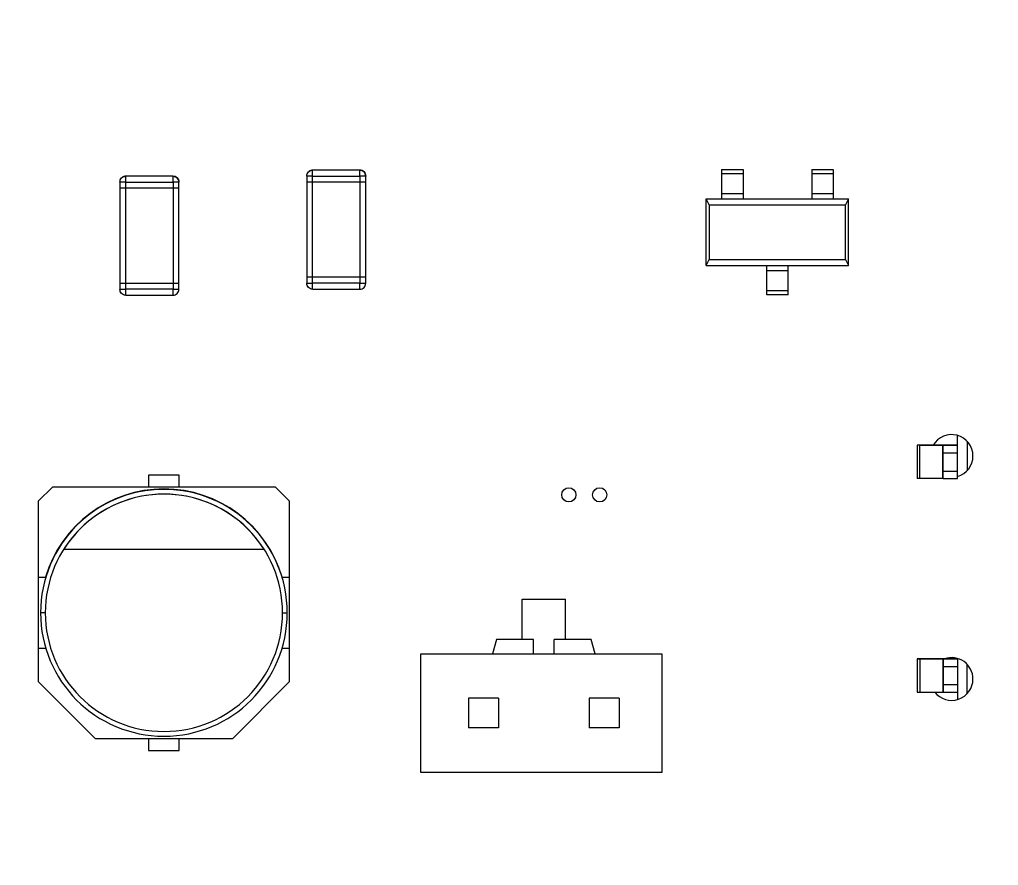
# Model space of a CAD drawing. Header units: millimetres. Extents: x -963 to 6509, y -1367 to 453.
# Drawn here: x 5608.98 to 5629.61, y -316.84 to -299.01 of the extents above; entities that cross this region are included whole.
import ezdxf

# ---------------------------------------------------------------- set-up
doc = ezdxf.new("R2010")
doc.units = ezdxf.units.MM
doc.header["$LTSCALE"] = 0.5
doc.layers.get('0').update_dxf_attribs({"lineweight": 60})

msp = doc.modelspace()

# ---------------------------------------------------------------- hatches: boundary and pattern name
at = {"linetype": 'Continuous', "lineweight": 25}
h = msp.add_hatch(dxfattribs=at)
h.set_pattern_fill('ANSI37', style=0)
edge = h.paths.add_edge_path(flags=0)
edge.add_line((5693.734, -230.456), (5529.734, -230.456))
edge.add_arc((5529.734, -233.456), 3, 90, 180)
edge.add_line((5526.734, -233.456), (5526.734, -347.456))
edge.add_arc((5529.734, -347.456), 3, 180, 270)
edge.add_line((5529.734, -350.456), (5549.734, -350.456))
edge.add_line((5549.734, -350.456), (5549.734, -353.456))
edge.add_line((5549.734, -353.456), (5569.734, -353.456))
edge.add_line((5569.734, -353.456), (5569.734, -350.456))
edge.add_line((5569.734, -350.456), (5653.734, -350.456))
edge.add_line((5653.734, -350.456), (5653.734, -353.456))
edge.add_line((5653.734, -353.456), (5673.734, -353.456))
edge.add_line((5673.734, -353.456), (5673.734, -350.456))
edge.add_line((5673.734, -350.456), (5693.734, -350.456))
edge.add_arc((5693.734, -347.456), 3, 270, 360)
edge.add_line((5696.734, -347.456), (5696.734, -233.456))
edge.add_arc((5693.734, -233.456), 3, 0, 90)
edge = h.paths.add_edge_path(flags=0)
edge.add_arc((5686.734, -340.456), 3.15, 0, 360)
edge = h.paths.add_edge_path(flags=0)
edge.add_arc((5536.734, -340.456), 3.15, 0, 360)
edge = h.paths.add_edge_path(flags=0)
edge.add_arc((5536.734, -240.456), 3.15, 0, 360)
edge = h.paths.add_edge_path(flags=0)
edge.add_arc((5686.734, -240.456), 3.15, 0, 360)
h.paths.add_polyline_path([(5531.734, -245.456), (5541.734, -245.456), (5541.734, -235.456), (5681.734, -235.456), (5681.734, -245.456), (5691.734, -245.456), (5691.734, -335.456), (5681.734, -335.456), (5681.734, -345.456), (5541.734, -345.456), (5541.734, -335.456), (5531.734, -335.456)], flags=0)

# ---------------------------------------------------------------- linework, layer by layer
at = {"color": 7, "linetype": 'Continuous', "lineweight": 25}
for p, q in [((5616.153, -302.186), (5615.16, -302.186)), ((5623.779, -302.172), (5624.229, -302.172)), ((5623.779, -302.172), (5623.779, -302.256)), ((5624.229, -302.172), (5624.229, -302.256)), ((5625.679, -302.172), (5626.129, -302.172)), ((5625.679, -302.172), (5625.679, -302.256)), ((5626.129, -302.172), (5626.129, -302.256)), ((5612.216, -302.313), (5611.223, -302.313)), ((5615.034, -302.312), (5615.034, -302.437)), ((5615.159, -302.437), (5615.159, -302.312)), ((5615.159, -302.312), (5616.154, -302.312)), ((5616.154, -302.312), (5616.154, -302.437)), ((5616.279, -302.437), (5616.279, -302.312)), ((5623.779, -302.256), (5624.229, -302.256)), ((5625.679, -302.256), (5626.129, -302.256)), ((5611.097, -302.439), (5611.097, -302.564)), ((5611.097, -302.564), (5611.097, -304.571)), ((5611.222, -302.564), (5611.097, -302.564)), ((5611.222, -302.564), (5611.222, -302.439)), ((5611.222, -302.439), (5612.217, -302.439)), ((5611.222, -304.571), (5611.222, -302.564)), ((5612.217, -302.564), (5611.222, -302.564)), ((5612.217, -302.439), (5612.217, -302.564)), ((5612.217, -302.564), (5612.217, -304.571)), ((5612.342, -302.564), (5612.217, -302.564)), ((5612.342, -302.564), (5612.342, -302.439)), ((5612.342, -304.571), (5612.342, -302.564)), ((5615.034, -302.437), (5615.034, -304.444)), ((5615.159, -302.437), (5615.034, -302.437)), ((5615.159, -304.444), (5615.159, -302.437)), ((5616.154, -302.437), (5615.159, -302.437)), ((5616.154, -302.437), (5616.154, -304.444)), ((5616.279, -302.437), (5616.154, -302.437)), ((5616.279, -304.444), (5616.279, -302.437)), ((5623.454, -304.192), (5623.454, -302.792)), ((5623.519, -302.916), (5623.454, -302.792)), ((5623.454, -302.792), (5623.779, -302.792)), ((5623.779, -302.678), (5624.229, -302.678)), ((5623.779, -302.678), (5623.779, -302.792)), ((5623.779, -302.792), (5624.229, -302.792)), ((5624.229, -302.678), (5624.229, -302.792)), ((5624.229, -302.792), (5625.679, -302.792)), ((5625.679, -302.678), (5625.679, -302.792)), ((5625.679, -302.678), (5626.129, -302.678)), ((5625.679, -302.792), (5626.129, -302.792)), ((5626.129, -302.678), (5626.129, -302.792)), ((5626.129, -302.792), (5626.454, -302.792)), ((5626.454, -302.792), (5626.39, -302.916)), ((5626.454, -304.192), (5626.454, -302.792)), ((5623.519, -302.916), (5626.39, -302.916)), ((5623.519, -302.916), (5623.519, -304.069)), ((5626.39, -304.069), (5626.39, -302.916)), ((5623.454, -304.192), (5623.519, -304.069)), ((5623.454, -304.192), (5624.729, -304.192)), ((5623.519, -304.069), (5626.39, -304.069)), ((5624.729, -304.192), (5625.179, -304.192)), ((5624.729, -304.307), (5624.729, -304.192)), ((5625.179, -304.192), (5626.454, -304.192)), ((5625.179, -304.307), (5625.179, -304.192)), ((5626.39, -304.069), (5626.454, -304.192)), ((5615.034, -304.444), (5615.034, -304.569)), ((5615.159, -304.444), (5615.034, -304.444)), ((5615.159, -304.569), (5615.159, -304.444)), ((5616.154, -304.444), (5615.159, -304.444)), ((5616.154, -304.444), (5616.154, -304.569)), ((5616.279, -304.444), (5616.154, -304.444)), ((5616.279, -304.569), (5616.279, -304.444)), ((5625.179, -304.307), (5624.729, -304.307)), ((5611.097, -304.571), (5611.097, -304.696)), ((5611.222, -304.571), (5611.097, -304.571)), ((5611.222, -304.696), (5611.222, -304.571)), ((5612.217, -304.571), (5611.222, -304.571)), ((5612.217, -304.571), (5612.217, -304.696)), ((5612.342, -304.571), (5612.217, -304.571)), ((5612.342, -304.696), (5612.342, -304.571)), ((5616.154, -304.569), (5615.159, -304.569)), ((5612.217, -304.696), (5611.222, -304.696)), ((5611.223, -304.822), (5612.216, -304.822)), ((5615.16, -304.695), (5616.153, -304.695)), ((5625.179, -304.729), (5624.729, -304.729)), ((5624.729, -304.812), (5624.729, -304.729)), ((5625.179, -304.812), (5624.729, -304.812)), ((5625.179, -304.812), (5625.179, -304.729)), ((5628.75, -307.783), (5628.75, -307.776)), ((5628.75, -307.983), (5628.75, -307.783)), ((5627.9, -307.983), (5627.9, -308.683)), ((5627.952, -307.983), (5627.9, -307.983)), ((5628.444, -307.983), (5627.944, -307.983)), ((5627.952, -307.983), (5628.443, -307.983)), ((5627.952, -308.683), (5627.952, -307.983)), ((5628.208, -307.983), (5628.2, -307.983)), ((5628.707, -307.983), (5628.206, -307.983)), ((5628.208, -307.983), (5628.699, -307.983)), ((5628.443, -307.983), (5628.45, -307.983)), ((5628.443, -308.683), (5628.443, -307.983)), ((5628.45, -307.983), (5628.444, -307.983)), ((5628.45, -307.983), (5628.75, -307.983)), ((5628.45, -308.141), (5628.45, -307.983)), ((5628.45, -308.141), (5628.75, -308.141)), ((5628.45, -308.526), (5628.45, -308.141)), ((5628.699, -307.983), (5628.75, -307.983)), ((5628.75, -307.983), (5628.707, -307.983)), ((5628.75, -308.141), (5628.75, -307.983)), ((5628.75, -308.526), (5628.75, -308.141)), ((5628.45, -308.526), (5628.75, -308.526)), ((5628.45, -308.683), (5628.45, -308.526)), ((5628.75, -308.683), (5628.75, -308.526)), ((5612.35, -308.613), (5611.7, -308.613)), ((5611.7, -308.613), (5611.7, -308.863)), ((5612.35, -308.863), (5612.35, -308.613)), ((5627.952, -308.683), (5627.9, -308.683)), ((5628.443, -308.683), (5627.952, -308.683)), ((5628.45, -308.683), (5628.443, -308.683)), ((5628.45, -308.683), (5628.75, -308.683)), ((5609.675, -308.863), (5609.375, -309.163)), ((5614.375, -308.863), (5609.675, -308.863)), ((5614.675, -309.163), (5614.375, -308.863)), ((5609.375, -309.163), (5609.375, -310.763)), ((5614.675, -310.763), (5614.675, -309.163)), ((5609.914, -310.175), (5614.137, -310.175)), ((5609.375, -310.763), (5609.532, -310.763)), ((5609.375, -310.763), (5609.375, -312.264)), ((5614.517, -310.763), (5614.675, -310.763)), ((5614.675, -312.264), (5614.675, -310.763)), ((5619.576, -312.075), (5619.576, -311.225)), ((5619.576, -311.225), (5620.486, -311.225)), ((5620.486, -312.075), (5620.486, -311.225)), ((5609.525, -311.513), (5609.425, -311.513)), ((5614.525, -311.513), (5614.625, -311.513)), ((5619.031, -312.075), (5618.951, -312.375)), ((5619.814, -312.075), (5619.031, -312.075)), ((5619.814, -312.375), (5619.814, -312.075)), ((5620.248, -312.375), (5620.248, -312.075)), ((5621.031, -312.075), (5620.248, -312.075)), ((5621.112, -312.375), (5621.031, -312.075)), ((5609.536, -312.264), (5609.375, -312.264)), ((5609.375, -312.264), (5609.375, -312.963)), ((5614.675, -312.264), (5614.515, -312.264)), ((5614.675, -312.963), (5614.675, -312.264)), ((5617.441, -314.875), (5617.441, -312.375)), ((5617.441, -312.375), (5622.521, -312.375)), ((5622.521, -312.375), (5622.521, -314.875)), ((5627.952, -312.483), (5627.9, -312.483)), ((5627.9, -312.483), (5627.944, -312.483)), ((5627.9, -312.483), (5627.9, -313.183)), ((5627.944, -312.483), (5628.444, -312.483)), ((5628.443, -312.483), (5627.952, -312.483)), ((5627.952, -312.483), (5627.952, -313.183)), ((5628.2, -312.483), (5628.206, -312.483)), ((5628.208, -312.483), (5628.2, -312.483)), ((5628.206, -312.483), (5628.707, -312.483)), ((5628.699, -312.483), (5628.208, -312.483)), ((5628.45, -312.483), (5628.443, -312.483)), ((5628.443, -312.483), (5628.443, -313.183)), ((5628.444, -312.483), (5628.45, -312.483)), ((5628.45, -312.483), (5628.75, -312.483)), ((5628.45, -312.483), (5628.45, -312.641)), ((5628.75, -312.483), (5628.699, -312.483)), ((5628.707, -312.483), (5628.75, -312.483)), ((5628.75, -312.476), (5628.75, -312.483)), ((5628.75, -312.483), (5628.75, -312.641)), ((5628.75, -312.483), (5628.75, -312.483)), ((5628.45, -312.641), (5628.75, -312.641)), ((5628.45, -312.641), (5628.45, -313.026)), ((5628.75, -312.641), (5628.75, -313.026)), ((5609.375, -312.963), (5610.575, -314.163)), ((5613.475, -314.163), (5614.675, -312.963)), ((5628.45, -313.026), (5628.75, -313.026)), ((5628.45, -313.026), (5628.45, -313.183)), ((5628.75, -313.026), (5628.75, -313.183)), ((5619.076, -313.31), (5618.446, -313.31)), ((5618.446, -313.31), (5618.446, -313.94)), ((5619.076, -313.31), (5619.076, -313.94)), ((5621.616, -313.31), (5620.986, -313.31)), ((5620.986, -313.31), (5620.986, -313.94)), ((5621.616, -313.31), (5621.616, -313.94)), ((5627.9, -313.183), (5627.952, -313.183)), ((5627.952, -313.183), (5628.443, -313.183)), ((5628.443, -313.183), (5628.45, -313.183)), ((5628.45, -313.183), (5628.75, -313.183)), ((5628.75, -313.183), (5628.75, -313.341)), ((5619.076, -313.94), (5618.446, -313.94)), ((5621.616, -313.94), (5620.986, -313.94)), ((5610.575, -314.163), (5613.475, -314.163)), ((5611.7, -314.163), (5611.7, -314.413)), ((5612.35, -314.413), (5612.35, -314.163)), ((5611.7, -314.413), (5612.35, -314.413)), ((5622.521, -314.875), (5617.441, -314.875))]:
    msp.add_line(p, q, dxfattribs=at)
at = {"color": 8, "linetype": 'Continuous', "lineweight": 25}
for p, q in [((5628.773, -307.783), (5628.75, -307.783)), ((5628.95, -307.897), (5628.95, -308.52)), ((5628.478, -312.483), (5628.75, -312.483)), ((5628.95, -313.22), (5628.95, -312.597))]:
    msp.add_line(p, q, dxfattribs=at)
at = {"color": 7, "linetype": 'Continuous', "lineweight": 25}
for centre in [(5620.559, -309.028), (5621.209, -309.028)]:
    msp.add_circle(centre, 0.15, dxfattribs=at)
for centre, radius, start, end in [((5628.625, -308.208), 0.45, 0, 149.9843), ((5628.625, -308.208), 0.45, 286.1199, 0), ((5612.025, -311.513), 2.6, 0, 180), ((5612.025, -311.503), 2.6, 16.5244, 163.4756), ((5612.025, -311.513), 2.5, 0, 180), ((5612.025, -311.513), 2.5, 32.3676, 147.6324), ((5612.025, -311.513), 2.6, 180, 0), ((5612.025, -311.513), 2.5, 180, 0), ((5628.625, -312.908), 0.45, 0, 109.1464), ((5628.625, -312.908), 0.45, 217.6528, 0)]:
    msp.add_arc(centre, radius, start, end, dxfattribs=at)
for points, knots in [([(5615.034, -302.312), (5615.036, -302.295), (5615.04, -302.262), (5615.069, -302.221), (5615.11, -302.192), (5615.143, -302.188), (5615.16, -302.186)], [0, 0, 0, 0, 0.250005, 0.4999982, 0.7500006, 1, 1, 1, 1]), ([(5615.16, -302.186), (5615.153, -302.187), (5615.14, -302.187), (5615.118, -302.193), (5615.096, -302.202), (5615.083, -302.213), (5615.076, -302.218)], [0, 0, 0, 0, 0.205724, 0.447916, 0.719285, 1, 1, 1, 1]), ([(5615.159, -302.312), (5615.159, -302.295), (5615.159, -302.262), (5615.159, -302.221), (5615.159, -302.192), (5615.159, -302.188), (5615.16, -302.186)], [0, 0, 0, 0, 0.249999, 0.499997, 0.749996, 1, 1, 1, 1]), ([(5616.154, -302.312), (5616.154, -302.295), (5616.154, -302.262), (5616.154, -302.221), (5616.154, -302.192), (5616.153, -302.188), (5616.153, -302.186)], [0, 0, 0, 0, 0.250003, 0.500002, 0.75, 1, 1, 1, 1]), ([(5616.279, -302.312), (5616.277, -302.295), (5616.273, -302.262), (5616.244, -302.221), (5616.203, -302.192), (5616.17, -302.188), (5616.153, -302.186)], [0, 0, 0, 0, 0.250002, 0.499993, 0.749997, 1, 1, 1, 1]), ([(5616.153, -302.186), (5616.17, -302.188), (5616.203, -302.192), (5616.244, -302.221), (5616.273, -302.262), (5616.277, -302.295), (5616.279, -302.312)], [0, 0, 0, 0, 0.250003, 0.500007, 0.749998, 1, 1, 1, 1]), ([(5611.097, -302.439), (5611.099, -302.422), (5611.103, -302.389), (5611.132, -302.348), (5611.173, -302.319), (5611.206, -302.315), (5611.223, -302.313)], [0, 0, 0, 0, 0.25, 0.500002, 0.750002, 1, 1, 1, 1]), ([(5611.223, -302.313), (5611.216, -302.314), (5611.203, -302.314), (5611.181, -302.32), (5611.159, -302.329), (5611.146, -302.34), (5611.139, -302.345)], [0, 0, 0, 0, 0.205763, 0.447955, 0.719286, 1, 1, 1, 1]), ([(5611.222, -302.439), (5611.222, -302.422), (5611.222, -302.389), (5611.222, -302.348), (5611.222, -302.319), (5611.222, -302.315), (5611.223, -302.313)], [0, 0, 0, 0, 0.249999, 0.499997, 0.749996, 1, 1, 1, 1]), ([(5612.217, -302.439), (5612.217, -302.422), (5612.217, -302.389), (5612.217, -302.348), (5612.217, -302.319), (5612.216, -302.315), (5612.216, -302.313)], [0, 0, 0, 0, 0.250003, 0.500002, 0.75, 1, 1, 1, 1]), ([(5612.342, -302.439), (5612.34, -302.422), (5612.336, -302.389), (5612.307, -302.348), (5612.266, -302.319), (5612.233, -302.315), (5612.216, -302.313)], [0, 0, 0, 0, 0.249996, 0.499997, 0.749999, 1, 1, 1, 1]), ([(5612.216, -302.313), (5612.233, -302.315), (5612.266, -302.319), (5612.307, -302.348), (5612.336, -302.389), (5612.34, -302.422), (5612.342, -302.439)], [0, 0, 0, 0, 0.250001, 0.5000031, 0.7500038, 1, 1, 1, 1]), ([(5615.159, -302.312), (5615.142, -302.312), (5615.11, -302.312), (5615.068, -302.312), (5615.04, -302.312), (5615.036, -302.312), (5615.034, -302.312)], [0, 0, 0, 0, 0.250011, 0.50001, 0.750004, 1, 1, 1, 1]), ([(5616.279, -302.312), (5616.277, -302.312), (5616.273, -302.312), (5616.244, -302.312), (5616.203, -302.312), (5616.171, -302.312), (5616.154, -302.312)], [0, 0, 0, 0, 0.249997, 0.500003, 0.749988, 1, 1, 1, 1]), ([(5623.779, -302.256), (5623.779, -302.277), (5623.779, -302.314), (5623.779, -302.364), (5623.779, -302.425), (5623.779, -302.465), (5623.779, -302.507), (5623.779, -302.569), (5623.779, -302.619), (5623.779, -302.657), (5623.779, -302.678)], [0, 0, 0, 0, 0.104277, 0.189779, 0.266667, 0.497391, 0.729035, 0.806932, 0.893895, 1, 1, 1, 1]), ([(5624.229, -302.256), (5624.229, -302.277), (5624.229, -302.314), (5624.229, -302.364), (5624.229, -302.425), (5624.229, -302.465), (5624.229, -302.507), (5624.229, -302.569), (5624.229, -302.619), (5624.229, -302.657), (5624.229, -302.678)], [0, 0, 0, 0, 0.104275, 0.189778, 0.266667, 0.497391, 0.729035, 0.806932, 0.893895, 1, 1, 1, 1]), ([(5625.679, -302.256), (5625.679, -302.277), (5625.679, -302.314), (5625.679, -302.364), (5625.679, -302.425), (5625.679, -302.465), (5625.679, -302.507), (5625.679, -302.569), (5625.679, -302.619), (5625.679, -302.657), (5625.679, -302.678)], [0, 0, 0, 0, 0.104275, 0.189779, 0.266666, 0.497391, 0.729035, 0.806932, 0.893893, 1, 1, 1, 1]), ([(5626.129, -302.256), (5626.129, -302.277), (5626.129, -302.314), (5626.129, -302.364), (5626.129, -302.425), (5626.129, -302.465), (5626.129, -302.507), (5626.129, -302.569), (5626.129, -302.619), (5626.129, -302.657), (5626.129, -302.678)], [0, 0, 0, 0, 0.104275, 0.189779, 0.266666, 0.497391, 0.729035, 0.806932, 0.893893, 1, 1, 1, 1]), ([(5611.222, -302.439), (5611.205, -302.439), (5611.173, -302.439), (5611.131, -302.439), (5611.103, -302.439), (5611.099, -302.439), (5611.097, -302.439)], [0, 0, 0, 0, 0.249997, 0.500001, 0.749999, 1, 1, 1, 1]), ([(5612.342, -302.439), (5612.34, -302.439), (5612.336, -302.439), (5612.307, -302.439), (5612.266, -302.439), (5612.234, -302.439), (5612.217, -302.439)], [0, 0, 0, 0, 0.250001, 0.499999, 0.750003, 1, 1, 1, 1]), ([(5624.729, -304.729), (5624.729, -304.708), (5624.729, -304.671), (5624.729, -304.621), (5624.729, -304.56), (5624.729, -304.519), (5624.729, -304.478), (5624.729, -304.416), (5624.729, -304.366), (5624.729, -304.327), (5624.729, -304.307)], [0, 0, 0, 0, 0.104275, 0.189778, 0.266666, 0.49739, 0.729035, 0.806931, 0.893894, 1, 1, 1, 1]), ([(5625.179, -304.729), (5625.179, -304.708), (5625.179, -304.671), (5625.179, -304.621), (5625.179, -304.56), (5625.179, -304.519), (5625.179, -304.478), (5625.179, -304.416), (5625.179, -304.366), (5625.179, -304.327), (5625.179, -304.307)], [0, 0, 0, 0, 0.104275, 0.189778, 0.266666, 0.49739, 0.729035, 0.806931, 0.893894, 1, 1, 1, 1]), ([(5615.034, -304.569), (5615.036, -304.569), (5615.04, -304.569), (5615.068, -304.569), (5615.11, -304.569), (5615.142, -304.569), (5615.159, -304.569)], [0, 0, 0, 0, 0.249996, 0.49999, 0.749989, 1, 1, 1, 1]), ([(5615.16, -304.695), (5615.143, -304.693), (5615.11, -304.689), (5615.069, -304.66), (5615.04, -304.618), (5615.036, -304.586), (5615.034, -304.569)], [0, 0, 0, 0, 0.249998, 0.500003, 0.749995, 1, 1, 1, 1]), ([(5615.16, -304.695), (5615.159, -304.693), (5615.159, -304.689), (5615.159, -304.66), (5615.159, -304.618), (5615.159, -304.586), (5615.159, -304.569)], [0, 0, 0, 0, 0.250002, 0.500004, 0.750001, 1, 1, 1, 1]), ([(5616.153, -304.695), (5616.153, -304.693), (5616.154, -304.689), (5616.154, -304.66), (5616.154, -304.618), (5616.154, -304.586), (5616.154, -304.569)], [0, 0, 0, 0, 0.2499988, 0.4999988, 0.7499978, 1, 1, 1, 1]), ([(5616.153, -304.695), (5616.17, -304.693), (5616.203, -304.689), (5616.244, -304.66), (5616.273, -304.618), (5616.277, -304.586), (5616.279, -304.569)], [0, 0, 0, 0, 0.2500013, 0.5000074, 0.7499988, 1, 1, 1, 1]), ([(5616.153, -304.695), (5616.17, -304.693), (5616.203, -304.689), (5616.244, -304.66), (5616.273, -304.618), (5616.277, -304.586), (5616.279, -304.569)], [0, 0, 0, 0, 0.249998, 0.500003, 0.749995, 1, 1, 1, 1]), ([(5616.154, -304.569), (5616.171, -304.569), (5616.203, -304.569), (5616.244, -304.569), (5616.273, -304.569), (5616.277, -304.569), (5616.279, -304.569)], [0, 0, 0, 0, 0.250012, 0.499997, 0.750003, 1, 1, 1, 1]), ([(5611.097, -304.696), (5611.099, -304.696), (5611.103, -304.696), (5611.131, -304.696), (5611.173, -304.696), (5611.205, -304.696), (5611.222, -304.696)], [0, 0, 0, 0, 0.250001, 0.499999, 0.750003, 1, 1, 1, 1]), ([(5611.223, -304.822), (5611.206, -304.82), (5611.173, -304.816), (5611.132, -304.787), (5611.103, -304.745), (5611.099, -304.713), (5611.097, -304.696)], [0, 0, 0, 0, 0.2499963, 0.4999993, 0.7500009, 1, 1, 1, 1]), ([(5611.223, -304.822), (5611.222, -304.82), (5611.222, -304.816), (5611.222, -304.787), (5611.222, -304.745), (5611.222, -304.713), (5611.222, -304.696)], [0, 0, 0, 0, 0.250002, 0.500004, 0.750001, 1, 1, 1, 1]), ([(5612.216, -304.822), (5612.216, -304.82), (5612.217, -304.816), (5612.217, -304.787), (5612.217, -304.745), (5612.217, -304.713), (5612.217, -304.696)], [0, 0, 0, 0, 0.2499988, 0.4999988, 0.7499979, 1, 1, 1, 1]), ([(5612.216, -304.822), (5612.233, -304.82), (5612.266, -304.816), (5612.307, -304.787), (5612.336, -304.745), (5612.34, -304.713), (5612.342, -304.696)], [0, 0, 0, 0, 0.25, 0.500004, 0.750004, 1, 1, 1, 1]), ([(5612.216, -304.822), (5612.233, -304.82), (5612.266, -304.816), (5612.307, -304.787), (5612.336, -304.745), (5612.34, -304.713), (5612.342, -304.696)], [0, 0, 0, 0, 0.249996, 0.499999, 0.750001, 1, 1, 1, 1]), ([(5612.217, -304.696), (5612.234, -304.696), (5612.266, -304.696), (5612.307, -304.696), (5612.336, -304.696), (5612.34, -304.696), (5612.342, -304.696)], [0, 0, 0, 0, 0.249997, 0.500001, 0.749999, 1, 1, 1, 1])]:
    msp.add_open_spline(points, degree=3, knots=knots, dxfattribs=at)

doc.saveas('drawing.dxf')
